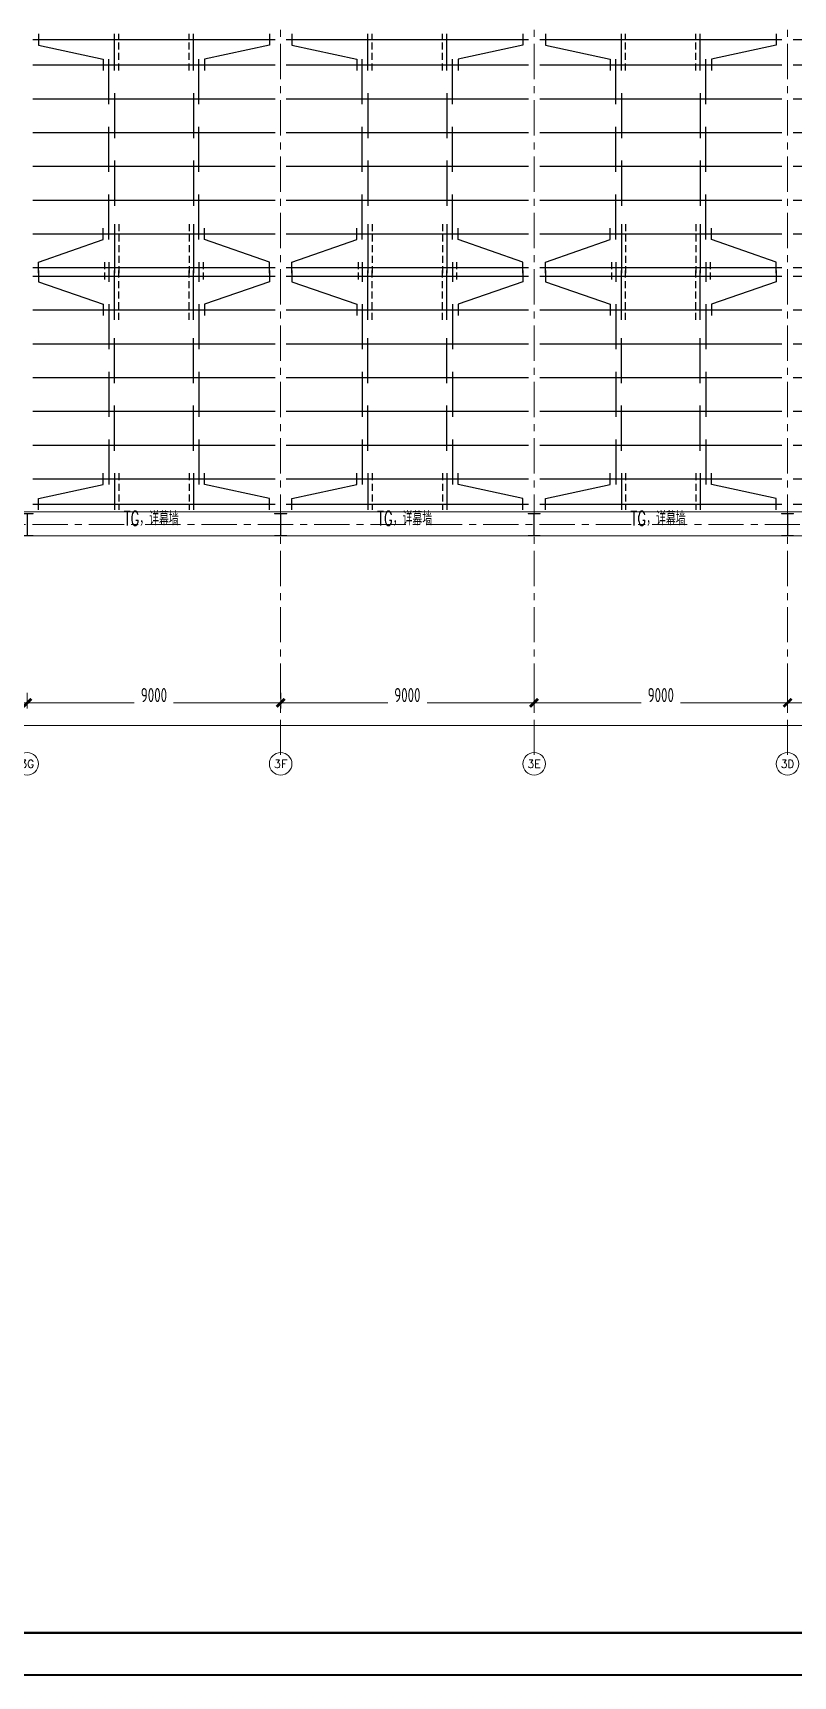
# Model space of a CAD drawing. Extents: x -1201378 to 2367219, y -619313 to 244905.
# Drawn here: x 2262442 to 2289442, y -296140 to -237786 of the extents above; entities that cross this region are included whole.
import ezdxf
from ezdxf.enums import TextEntityAlignment as Align

# ---------------------------------------------------------------- set-up
doc = ezdxf.new("R2010")
doc.units = 0
doc.header["$LTSCALE"] = 1000
doc.linetypes.add('CENTER', pattern=[2, 1.25, -0.25, 0.25, -0.25])
doc.linetypes.add('DASHED', pattern=[0.75, 0.5, -0.25])
doc.layers.get('0').update_dxf_attribs({"linetype": 'CONTINUOUS'})
doc.layers.get('Defpoints').update_dxf_attribs({"linetype": 'CONTINUOUS'})
for name, color, linetype in [('0-cxFrame', 155, 'CONTINUOUS'), ('A-WINDOW', 140, 'CONTINUOUS'), ('S-SHAPE', 51, 'CONTINUOUS')]:
    doc.layers.add(name, color=color, linetype=linetype)
for name, color, linetype, lineweight in [('0-cxText', 131, 'CONTINUOUS', 25), ('S-axis', 111, 'CONTINUOUS', 0), ('S-col', 2, 'CONTINUOUS', 0), ('S-dote', 5, 'CENTER', 0), ('THIN', 7, 'CONTINUOUS', 0), ('梁', 4, 'CONTINUOUS', 18)]:
    doc.layers.add(name, color=color, linetype=linetype, lineweight=lineweight)
doc.styles.add('_TCH_AXIS', font='COMPLEX', dxfattribs={"bigfont": 'GBCBIG'})
doc.styles.add('cx_tuming', font='simhei.ttf')
doc.styles.add('cx_tuqian1', font='')
doc.styles.add('TSSD_Dimension', font='tssdeng.shx', dxfattribs={"width": 0.7, "bigfont": 'hztxt.shx'})
doc.styles.add('TSSD_Rein', font='tj-romans1.shx', dxfattribs={"width": 0.7, "bigfont": 'tj-hztxt.shx'})
doc.styles.add('黑体', font='simhei.ttf', dxfattribs={"width": 0.8})
doc.styles.get('cx_tuqian1').set_extended_font_data('SimSun')
doc.dimstyles.new('TSSD_200_200', dxfattribs={"dimtxt": 500, "dimasz": 200, "dimexe": 200, "dimexo": 500, "dimgap": 200, "dimtad": 1, "dimdec": 0, "dimzin": 0, "dimdsep": 46, "dimtxsty": 'TSSD_Dimension', "dimblk": 'ARCHTICK', "dimcen": 0, "dimdle": 200, "dimclrt": 7, "dimadec": 0, "dimazin": 0, "dimtfac": 1, "dimtdec": 0, "dimtix": 1, "dimtmove": 2, "dimatfit": 3, "dimfxl": 1, "dimtolj": 1, "dimtzin": 0, "dimarcsym": 0})

# ---------------------------------------------------------------- blocks, each defined once
blk = doc.blocks.new('w42343243')
at = {"layer": 'S-col'}
blk.add_lwpolyline([(-165069, 621020), (-164639, 621020), (-164639, 621002), (-164848, 621002), (-164848, 620238), (-164639, 620238), (-164639, 620220), (-165069, 620220), (-165069, 620238), (-164860, 620238), (-164860, 621002), (-165069, 621002)], close=True, dxfattribs=at)
blk = doc.blocks.new('42343')
at = {"layer": 'A-WINDOW'}
for p in [(-18000, -71700), (-9000, -71700), (0, -71700), (9000, -71700)]:
    blk.add_blockref('w42343243', p, dxfattribs=at)
blk = doc.blocks.new('_ArchTick')
at = {"color": 0, "linetype": 'ByBlock', "const_width": 0.5}
blk.add_lwpolyline([(-0.71, -0.71), (0.71, 0.71)], dxfattribs=at)
blk = doc.blocks.new('*D502')
at = {"layer": 'Defpoints', "color": 0, "transparency": 16777216}
for p in [(-137758, -360718), (-128758, -360718), (-128758, -361576)]:
    blk.add_point(p, dxfattribs=at)
at = {"layer": 'S-axis', "color": 0, "lineweight": -2, "transparency": 16777216}
for p, q in [((-137958, -361576), (-133957, -361576)), ((-137758, -361218), (-137758, -361776)), ((-128558, -361576), (-132560, -361576)), ((-128758, -361218), (-128758, -361776))]:
    blk.add_line(p, q, dxfattribs=at)
at = {"layer": 'S-axis', "color": 0, "lineweight": -2, "transparency": 16777216, "xscale": 200, "yscale": 200, "zscale": 200, "rotation": 180}
blk.add_blockref('_ArchTick', (-137758, -361576), dxfattribs=at)
at = {"layer": 'S-axis', "color": 0, "lineweight": -2, "transparency": 16777216, "xscale": 200, "yscale": 200, "zscale": 200}
blk.add_blockref('_ArchTick', (-128758, -361576), dxfattribs=at)
at = {"layer": 'S-axis', "color": 7, "transparency": 16777216, "insert": (-133258, -361301), "char_height": 500, "attachment_point": 5, "style": 'TSSD_Dimension'}
blk.add_mtext('\\A1;9000', dxfattribs=at)
blk = doc.blocks.new('*D503')
at = {"layer": 'Defpoints', "color": 0, "transparency": 16777216}
for p in [(-128758, -360718), (-119758, -360718), (-119758, -361576)]:
    blk.add_point(p, dxfattribs=at)
at = {"layer": 'S-axis', "color": 0, "lineweight": -2, "transparency": 16777216}
for p, q in [((-128958, -361576), (-124957, -361576)), ((-128758, -361218), (-128758, -361776)), ((-119558, -361576), (-123560, -361576)), ((-119758, -361218), (-119758, -361776))]:
    blk.add_line(p, q, dxfattribs=at)
at = {"layer": 'S-axis', "color": 0, "lineweight": -2, "transparency": 16777216, "xscale": 200, "yscale": 200, "zscale": 200, "rotation": 180}
blk.add_blockref('_ArchTick', (-128758, -361576), dxfattribs=at)
at = {"layer": 'S-axis', "color": 0, "lineweight": -2, "transparency": 16777216, "xscale": 200, "yscale": 200, "zscale": 200}
blk.add_blockref('_ArchTick', (-119758, -361576), dxfattribs=at)
at = {"layer": 'S-axis', "color": 7, "transparency": 16777216, "insert": (-124258, -361301), "char_height": 500, "attachment_point": 5, "style": 'TSSD_Dimension'}
blk.add_mtext('\\A1;9000', dxfattribs=at)
blk = doc.blocks.new('*D504')
at = {"layer": 'Defpoints', "color": 0, "transparency": 16777216}
for p in [(-119758, -360718), (-110758, -360718), (-110758, -361576)]:
    blk.add_point(p, dxfattribs=at)
at = {"layer": 'S-axis', "color": 0, "lineweight": -2, "transparency": 16777216}
for p, q in [((-119958, -361576), (-115957, -361576)), ((-119758, -361218), (-119758, -361776)), ((-110558, -361576), (-114560, -361576)), ((-110758, -361218), (-110758, -361776))]:
    blk.add_line(p, q, dxfattribs=at)
at = {"layer": 'S-axis', "color": 0, "lineweight": -2, "transparency": 16777216, "xscale": 200, "yscale": 200, "zscale": 200, "rotation": 180}
blk.add_blockref('_ArchTick', (-119758, -361576), dxfattribs=at)
at = {"layer": 'S-axis', "color": 0, "lineweight": -2, "transparency": 16777216, "xscale": 200, "yscale": 200, "zscale": 200}
blk.add_blockref('_ArchTick', (-110758, -361576), dxfattribs=at)
at = {"layer": 'S-axis', "color": 7, "transparency": 16777216, "insert": (-115258, -361301), "char_height": 500, "attachment_point": 5, "style": 'TSSD_Dimension'}
blk.add_mtext('\\A1;9000', dxfattribs=at)
blk = doc.blocks.new('*D505')
at = {"layer": 'Defpoints', "color": 0, "transparency": 16777216}
for p in [(-110758, -360718), (-101758, -360718), (-101758, -361576)]:
    blk.add_point(p, dxfattribs=at)
at = {"layer": 'S-axis', "color": 0, "lineweight": -2, "transparency": 16777216}
for p, q in [((-110958, -361576), (-106957, -361576)), ((-110758, -361218), (-110758, -361776)), ((-101558, -361576), (-105560, -361576)), ((-101758, -361218), (-101758, -361776))]:
    blk.add_line(p, q, dxfattribs=at)
at = {"layer": 'S-axis', "color": 0, "lineweight": -2, "transparency": 16777216, "xscale": 200, "yscale": 200, "zscale": 200, "rotation": 180}
blk.add_blockref('_ArchTick', (-110758, -361576), dxfattribs=at)
at = {"layer": 'S-axis', "color": 0, "lineweight": -2, "transparency": 16777216, "xscale": 200, "yscale": 200, "zscale": 200}
blk.add_blockref('_ArchTick', (-101758, -361576), dxfattribs=at)
at = {"layer": 'S-axis', "color": 7, "transparency": 16777216, "insert": (-106258, -361301), "char_height": 500, "attachment_point": 5, "style": 'TSSD_Dimension'}
blk.add_mtext('\\A1;9000', dxfattribs=at)
blk = doc.blocks.new('*D458')
at = {"layer": 'Defpoints', "color": 0, "transparency": 16777216}
for p in [(-268658, -360818), (-82958, -360818), (-82958, -362376)]:
    blk.add_point(p, dxfattribs=at)
at = {"layer": 'S-axis', "color": 0, "lineweight": -2, "transparency": 16777216}
for p, q in [((-268658, -361318), (-268658, -362576)), ((-82958, -361318), (-82958, -362576)), ((-268858, -362376), (-176749, -362376)), ((-82758, -362376), (-174868, -362376))]:
    blk.add_line(p, q, dxfattribs=at)
at = {"layer": 'S-axis', "color": 0, "lineweight": -2, "transparency": 16777216, "xscale": 200, "yscale": 200, "zscale": 200, "rotation": 180}
blk.add_blockref('_ArchTick', (-268658, -362376), dxfattribs=at)
at = {"layer": 'S-axis', "color": 0, "lineweight": -2, "transparency": 16777216, "xscale": 200, "yscale": 200, "zscale": 200}
blk.add_blockref('_ArchTick', (-82958, -362376), dxfattribs=at)
at = {"layer": 'S-axis', "color": 7, "transparency": 16777216, "insert": (-175808, -362101), "char_height": 500, "attachment_point": 5, "style": 'TSSD_Dimension'}
blk.add_mtext('\\A1;185700', dxfattribs=at)
blk = doc.blocks.new('TK22.A0 L(Dragon)')
at = {"layer": '0-cxFrame', "color": 7, "const_width": 0.5}
blk.add_lwpolyline([(0, 0), (-1486, 0), (-1486, 841), (0, 841)], close=True, dxfattribs=at)
at = {"layer": '0-cxFrame', "const_width": 0.5}
blk.add_lwpolyline([(-80, 10), (-1466, 10), (-1466, 831), (-80, 831)], close=True, dxfattribs=at)
at = {"style": '黑体', "flags": 4}
blk.add_attdef('图幅', text='', height=3.3, dxfattribs=at).set_placement((-40, 3), align=Align.RIGHT)
at = {"layer": '0-cxText', "flags": 4}
for tag, height, style, p in [('建设单位', 3.5, 'cx_tuming', (-45, 240)), ('项目名称', 3.5, 'cx_tuming', (-45, 210)), ('子项名称', 3.5, 'cx_tuming', (-45, 180)), ('工程编号', 3.3, 'cx_tuqian1', (-35, 165)), ('图名1', 3.5, 'cx_tuming', (-45, 87)), ('图名2', 3.5, 'cx_tuming', (-45, 79)), ('图名3', 3.5, 'cx_tuming', (-45, 71)), ('出图日期', 3.3, 'cx_tuqian1', (-39, 60)), ('专业', 3.3, 'cx_tuqian1', (-55, 52)), ('图号', 3.3, 'cx_tuqian1', (-55, 44)), ('版次', 3.3, 'cx_tuqian1', (-20, 44))]:
    blk.add_attdef(tag, text='', height=height, dxfattribs=dict(at, style=style)).set_placement(p, align=Align.MIDDLE)
at = {"layer": 'Defpoints', "color": 6, "flags": 4}
for tag, height, style, p in [('tufu', 3.3, '黑体', (-12, 12)), ('dwfname', 4, 'cx_tuqian1', (-80, 3))]:
    blk.add_attdef(tag, text='', height=height, dxfattribs=dict(at, style=style)).set_placement(p, align=Align.RIGHT)
blk = doc.blocks.new('3#轴网')
at = {"layer": 'S-axis'}
for centre in [(-137758.5, -363744.2), (-128758.5, -363744.2), (-119758.5, -363744.2), (-110758.5, -363744.2)]:
    blk.add_circle(centre, 400, dxfattribs=at)
at = {"layer": 'S-dote'}
for p, q in [((-128758.5, -363428.2), (-128758.5, -277944.2)), ((-119758.5, -363428.2), (-119758.5, -277944.2)), ((-110758.5, -363428.2), (-110758.5, -277944.2)), ((-78316.2, -355248.2), (-273210.6, -355248.2))]:
    blk.add_line(p, q, dxfattribs=at)
at = {"layer": 'S-axis', "style": '_TCH_AXIS'}
for s, height, p, p2 in [('3G', 276.42, (-138002, -363882.4), (-137515, -363882.4)), ('3F', 288.12, (-128998.6, -363888.3), (-128518.4, -363888.3)), ('3E', 288.12, (-119998.6, -363888.3), (-119518.4, -363888.3)), ('3D', 282.17, (-111000.3, -363885.3), (-110516.6, -363885.3))]:
    blk.add_text(s, height=height, dxfattribs=at).set_placement(p, p2, align=Align.FIT)
at = {"layer": 'S-axis'}
for base, p1, p2, picture, middle in [((-82958.5, -362376), (-268658.5, -360818), (-82958.5, -360818), '*D458', (-175808.5, -362101)), ((-128758.5, -361576), (-137758.5, -360718), (-128758.5, -360718), '*D502', (-133258.5, -361301)), ((-119758.5, -361576), (-128758.5, -360718), (-119758.5, -360718), '*D503', (-124258.5, -361301)), ((-110758.5, -361576), (-119758.5, -360718), (-110758.5, -360718), '*D504', (-115258.5, -361301)), ((-101758.5, -361576), (-110758.5, -360718), (-101758.5, -360718), '*D505', (-106258.5, -361301))]:
    dim = blk.add_linear_dim(base=base, p1=p1, p2=p2, angle=0, dimstyle='TSSD_200_200', dxfattribs=at)
    dim.commit()
    dim.dimension.update_dxf_attribs({"geometry": picture, "text_midpoint": middle, "dimtype": 161})

msp = doc.modelspace()

# ---------------------------------------------------------------- linework, layer by layer
at = {"layer": 'S-SHAPE'}
for p, q in [((2262441.5, -238023.2), (2271041.5, -238023.2)), ((2265341.5, -239123.2), (2265341.5, -237823.2)), ((2268141.5, -239123.2), (2268141.5, -237823.2)), ((2271441.5, -238023.2), (2280041.5, -238023.2)), ((2274341.5, -239123.2), (2274341.5, -237823.2)), ((2277141.5, -239123.2), (2277141.5, -237823.2)), ((2280441.5, -238023.2), (2289041.5, -238023.2)), ((2283341.5, -239123.2), (2283341.5, -237823.2)), ((2286141.5, -239123.2), (2286141.5, -237823.2)), ((2289441.5, -238023.2), (2298041.5, -238023.2)), ((2262441.5, -238923.2), (2271041.5, -238923.2)), ((2265141.5, -240323.2), (2265141.5, -238723.2)), ((2268341.5, -240323.2), (2268341.5, -238723.2)), ((2271441.5, -238923.2), (2280041.5, -238923.2)), ((2274141.5, -240323.2), (2274141.5, -238723.2)), ((2277341.5, -240323.2), (2277341.5, -238723.2)), ((2280441.5, -238923.2), (2289041.5, -238923.2)), ((2283141.5, -240323.2), (2283141.5, -238723.2)), ((2286341.5, -240323.2), (2286341.5, -238723.2)), ((2289441.5, -238923.2), (2298041.5, -238923.2)), ((2262441.5, -240123.2), (2271041.5, -240123.2)), ((2265341.5, -239923.2), (2265341.5, -241523.2)), ((2268141.5, -239923.2), (2268141.5, -241523.2)), ((2271441.5, -240123.2), (2280041.5, -240123.2)), ((2274341.5, -239923.2), (2274341.5, -241523.2)), ((2277141.5, -239923.2), (2277141.5, -241523.2)), ((2280441.5, -240123.2), (2289041.5, -240123.2)), ((2283341.5, -239923.2), (2283341.5, -241523.2)), ((2286141.5, -239923.2), (2286141.5, -241523.2)), ((2289441.5, -240123.2), (2298041.5, -240123.2)), ((2262441.5, -241323.2), (2271041.5, -241323.2)), ((2265141.5, -242723.2), (2265141.5, -241123.2)), ((2268341.5, -242723.2), (2268341.5, -241123.2)), ((2271441.5, -241323.2), (2280041.5, -241323.2)), ((2274141.5, -242723.2), (2274141.5, -241123.2)), ((2277341.5, -242723.2), (2277341.5, -241123.2)), ((2280441.5, -241323.2), (2289041.5, -241323.2)), ((2283141.5, -242723.2), (2283141.5, -241123.2)), ((2286341.5, -242723.2), (2286341.5, -241123.2)), ((2289441.5, -241323.2), (2298041.5, -241323.2)), ((2262441.5, -242523.2), (2271041.5, -242523.2)), ((2265341.5, -242323.2), (2265341.5, -243923.2)), ((2268141.5, -242323.2), (2268141.5, -243923.2)), ((2271441.5, -242523.2), (2280041.5, -242523.2)), ((2274341.5, -242323.2), (2274341.5, -243923.2)), ((2277141.5, -242323.2), (2277141.5, -243923.2)), ((2280441.5, -242523.2), (2289041.5, -242523.2)), ((2283341.5, -242323.2), (2283341.5, -243923.2)), ((2286141.5, -242323.2), (2286141.5, -243923.2)), ((2289441.5, -242523.2), (2298041.5, -242523.2)), ((2262441.5, -243723.2), (2271041.5, -243723.2)), ((2265141.5, -245123.2), (2265141.5, -243523.2)), ((2268341.5, -245123.2), (2268341.5, -243523.2)), ((2271441.5, -243723.2), (2280041.5, -243723.2)), ((2274141.5, -245123.2), (2274141.5, -243523.2)), ((2277341.5, -245123.2), (2277341.5, -243523.2)), ((2280441.5, -243723.2), (2289041.5, -243723.2)), ((2283141.5, -245123.2), (2283141.5, -243523.2)), ((2286341.5, -245123.2), (2286341.5, -243523.2)), ((2289441.5, -243723.2), (2298041.5, -243723.2)), ((2262441.5, -244923.2), (2271041.5, -244923.2)), ((2265341.5, -244573.2), (2265341.5, -246323.2)), ((2268141.5, -244573.2), (2268141.5, -246323.2)), ((2271441.5, -244923.2), (2280041.5, -244923.2)), ((2274341.5, -244573.2), (2274341.5, -246323.2)), ((2277141.5, -244573.2), (2277141.5, -246323.2)), ((2280441.5, -244923.2), (2289041.5, -244923.2)), ((2283341.5, -244573.2), (2283341.5, -246323.2)), ((2286141.5, -244573.2), (2286141.5, -246323.2)), ((2289441.5, -244923.2), (2298041.5, -244923.2)), ((2262441.5, -246123.2), (2271041.5, -246123.2)), ((2265141.5, -245923.2), (2265141.5, -246623.2)), ((2265341.5, -247973.2), (2265341.5, -246223.2)), ((2268141.5, -247973.2), (2268141.5, -246223.2)), ((2268341.5, -245923.2), (2268341.5, -246623.2)), ((2271441.5, -246123.2), (2280041.5, -246123.2)), ((2274141.5, -245923.2), (2274141.5, -246623.2)), ((2274341.5, -247973.2), (2274341.5, -246223.2)), ((2277141.5, -247973.2), (2277141.5, -246223.2)), ((2277341.5, -245923.2), (2277341.5, -246623.2)), ((2280441.5, -246123.2), (2289041.5, -246123.2)), ((2283141.5, -245923.2), (2283141.5, -246623.2)), ((2283341.5, -247973.2), (2283341.5, -246223.2)), ((2286141.5, -247973.2), (2286141.5, -246223.2)), ((2286341.5, -245923.2), (2286341.5, -246623.2)), ((2289441.5, -246123.2), (2298041.5, -246123.2)), ((2262441.5, -246423.2), (2271041.5, -246423.2)), ((2271441.5, -246423.2), (2280041.5, -246423.2)), ((2280441.5, -246423.2), (2289041.5, -246423.2)), ((2289441.5, -246423.2), (2298041.5, -246423.2)), ((2262441.5, -247623.2), (2271041.5, -247623.2)), ((2265141.5, -247423.2), (2265141.5, -249023.2)), ((2268341.5, -247423.2), (2268341.5, -249023.2)), ((2271441.5, -247623.2), (2280041.5, -247623.2)), ((2274141.5, -247423.2), (2274141.5, -249023.2)), ((2277341.5, -247423.2), (2277341.5, -249023.2)), ((2280441.5, -247623.2), (2289041.5, -247623.2)), ((2283141.5, -247423.2), (2283141.5, -249023.2)), ((2286341.5, -247423.2), (2286341.5, -249023.2)), ((2289441.5, -247623.2), (2298041.5, -247623.2)), ((2262441.5, -248823.2), (2271041.5, -248823.2)), ((2265341.5, -250223.2), (2265341.5, -248623.2)), ((2268141.5, -250223.2), (2268141.5, -248623.2)), ((2271441.5, -248823.2), (2280041.5, -248823.2)), ((2274341.5, -250223.2), (2274341.5, -248623.2)), ((2277141.5, -250223.2), (2277141.5, -248623.2)), ((2280441.5, -248823.2), (2289041.5, -248823.2)), ((2283341.5, -250223.2), (2283341.5, -248623.2)), ((2286141.5, -250223.2), (2286141.5, -248623.2)), ((2289441.5, -248823.2), (2298041.5, -248823.2)), ((2262441.5, -250023.2), (2271041.5, -250023.2)), ((2265141.5, -249823.2), (2265141.5, -251423.2)), ((2268341.5, -249823.2), (2268341.5, -251423.2)), ((2271441.5, -250023.2), (2280041.5, -250023.2)), ((2274141.5, -249823.2), (2274141.5, -251423.2)), ((2277341.5, -249823.2), (2277341.5, -251423.2)), ((2280441.5, -250023.2), (2289041.5, -250023.2)), ((2283141.5, -249823.2), (2283141.5, -251423.2)), ((2286341.5, -249823.2), (2286341.5, -251423.2)), ((2289441.5, -250023.2), (2298041.5, -250023.2)), ((2262441.5, -251223.2), (2271041.5, -251223.2)), ((2265341.5, -252623.2), (2265341.5, -251023.2)), ((2268141.5, -252623.2), (2268141.5, -251023.2)), ((2271441.5, -251223.2), (2280041.5, -251223.2)), ((2274341.5, -252623.2), (2274341.5, -251023.2)), ((2277141.5, -252623.2), (2277141.5, -251023.2)), ((2280441.5, -251223.2), (2289041.5, -251223.2)), ((2283341.5, -252623.2), (2283341.5, -251023.2)), ((2286141.5, -252623.2), (2286141.5, -251023.2)), ((2289441.5, -251223.2), (2298041.5, -251223.2)), ((2262441.5, -252423.2), (2271041.5, -252423.2)), ((2265141.5, -252223.2), (2265141.5, -253823.2)), ((2268341.5, -252223.2), (2268341.5, -253823.2)), ((2271441.5, -252423.2), (2280041.5, -252423.2)), ((2274141.5, -252223.2), (2274141.5, -253823.2)), ((2277341.5, -252223.2), (2277341.5, -253823.2)), ((2280441.5, -252423.2), (2289041.5, -252423.2)), ((2283141.5, -252223.2), (2283141.5, -253823.2)), ((2286341.5, -252223.2), (2286341.5, -253823.2)), ((2289441.5, -252423.2), (2298041.5, -252423.2)), ((2262441.5, -253623.2), (2271041.5, -253623.2)), ((2265341.5, -253423.2), (2265341.5, -254723.2)), ((2268141.5, -253423.2), (2268141.5, -254723.2)), ((2271441.5, -253623.2), (2280041.5, -253623.2)), ((2274341.5, -253423.2), (2274341.5, -254723.2)), ((2277141.5, -253423.2), (2277141.5, -254723.2)), ((2280441.5, -253623.2), (2289041.5, -253623.2)), ((2283341.5, -253423.2), (2283341.5, -254723.2)), ((2286141.5, -253423.2), (2286141.5, -254723.2)), ((2289441.5, -253623.2), (2298041.5, -253623.2)), ((2262441.5, -254523.2), (2271041.5, -254523.2)), ((2271441.5, -254523.2), (2280041.5, -254523.2)), ((2280441.5, -254523.2), (2289041.5, -254523.2)), ((2289441.5, -254523.2), (2298041.5, -254523.2))]:
    msp.add_line(p, q, dxfattribs=at)
at = {"layer": 'S-SHAPE', "linetype": 'DASHED', "ltscale": 0.5}
for p, q in [((2265491.5, -239123.2), (2265491.5, -237823.2)), ((2267991.5, -239123.2), (2267991.5, -237823.2)), ((2274491.5, -239123.2), (2274491.5, -237823.2)), ((2276991.5, -239123.2), (2276991.5, -237823.2)), ((2283491.5, -239123.2), (2283491.5, -237823.2)), ((2285991.5, -239123.2), (2285991.5, -237823.2)), ((2265491.5, -244573.2), (2265491.5, -246323.2)), ((2267991.5, -244573.2), (2267991.5, -246323.2)), ((2274491.5, -244573.2), (2274491.5, -246323.2)), ((2276991.5, -244573.2), (2276991.5, -246323.2)), ((2283491.5, -244573.2), (2283491.5, -246323.2)), ((2285991.5, -244573.2), (2285991.5, -246323.2)), ((2264991.5, -245923.2), (2264991.5, -246623.2)), ((2265491.5, -247973.2), (2265491.5, -246223.2)), ((2267991.5, -247973.2), (2267991.5, -246223.2)), ((2268491.5, -245923.2), (2268491.5, -246623.2)), ((2273991.5, -245923.2), (2273991.5, -246623.2)), ((2274491.5, -247973.2), (2274491.5, -246223.2)), ((2276991.5, -247973.2), (2276991.5, -246223.2)), ((2277491.5, -245923.2), (2277491.5, -246623.2)), ((2282991.5, -245923.2), (2282991.5, -246623.2)), ((2283491.5, -247973.2), (2283491.5, -246223.2)), ((2285991.5, -247973.2), (2285991.5, -246223.2)), ((2286491.5, -245923.2), (2286491.5, -246623.2)), ((2265491.5, -253423.2), (2265491.5, -254723.2)), ((2267991.5, -253423.2), (2267991.5, -254723.2)), ((2274491.5, -253423.2), (2274491.5, -254723.2)), ((2276991.5, -253423.2), (2276991.5, -254723.2)), ((2283491.5, -253423.2), (2283491.5, -254723.2)), ((2285991.5, -253423.2), (2285991.5, -254723.2))]:
    msp.add_line(p, q, dxfattribs=at)
at = {"layer": 'S-SHAPE'}
for points in [[(2262641.5, -237823.2), (2262641.5, -238223.2), (2264941.5, -238723.2), (2264941.5, -239123.2)], [(2270841.5, -237823.2), (2270841.5, -238223.2), (2268541.5, -238723.2), (2268541.5, -239123.2)], [(2271641.5, -237823.2), (2271641.5, -238223.2), (2273941.5, -238723.2), (2273941.5, -239123.2)], [(2279841.5, -237823.2), (2279841.5, -238223.2), (2277541.5, -238723.2), (2277541.5, -239123.2)], [(2280641.5, -237823.2), (2280641.5, -238223.2), (2282941.5, -238723.2), (2282941.5, -239123.2)], [(2288841.5, -237823.2), (2288841.5, -238223.2), (2286541.5, -238723.2), (2286541.5, -239123.2)], [(2262641.5, -246323.2), (2262641.5, -245923.2), (2264941.5, -245123.2), (2264941.5, -244723.2)], [(2270841.5, -246323.2), (2270841.5, -245923.2), (2268541.5, -245123.2), (2268541.5, -244723.2)], [(2271641.5, -246323.2), (2271641.5, -245923.2), (2273941.5, -245123.2), (2273941.5, -244723.2)], [(2279841.5, -246323.2), (2279841.5, -245923.2), (2277541.5, -245123.2), (2277541.5, -244723.2)], [(2280641.5, -246323.2), (2280641.5, -245923.2), (2282941.5, -245123.2), (2282941.5, -244723.2)], [(2288841.5, -246323.2), (2288841.5, -245923.2), (2286541.5, -245123.2), (2286541.5, -244723.2)], [(2262641.5, -246223.2), (2262641.5, -246623.2), (2264941.5, -247423.2), (2264941.5, -247823.2)], [(2270841.5, -246223.2), (2270841.5, -246623.2), (2268541.5, -247423.2), (2268541.5, -247823.2)], [(2271641.5, -246223.2), (2271641.5, -246623.2), (2273941.5, -247423.2), (2273941.5, -247823.2)], [(2279841.5, -246223.2), (2279841.5, -246623.2), (2277541.5, -247423.2), (2277541.5, -247823.2)], [(2280641.5, -246223.2), (2280641.5, -246623.2), (2282941.5, -247423.2), (2282941.5, -247823.2)], [(2288841.5, -246223.2), (2288841.5, -246623.2), (2286541.5, -247423.2), (2286541.5, -247823.2)], [(2262641.5, -254723.2), (2262641.5, -254323.2), (2264941.5, -253823.2), (2264941.5, -253423.2)], [(2270841.5, -254723.2), (2270841.5, -254323.2), (2268541.5, -253823.2), (2268541.5, -253423.2)], [(2271641.5, -254723.2), (2271641.5, -254323.2), (2273941.5, -253823.2), (2273941.5, -253423.2)], [(2279841.5, -254723.2), (2279841.5, -254323.2), (2277541.5, -253823.2), (2277541.5, -253423.2)], [(2280641.5, -254723.2), (2280641.5, -254323.2), (2282941.5, -253823.2), (2282941.5, -253423.2)], [(2288841.5, -254723.2), (2288841.5, -254323.2), (2286541.5, -253823.2), (2286541.5, -253423.2)]]:
    msp.add_lwpolyline(points, dxfattribs=at)
at = {"layer": '梁'}
msp.add_lwpolyline([(2132026.5, -254798.2), (2316456.5, -254798.2), (2316456.5, -255648.2), (2132026.5, -255648.2)], close=True, dxfattribs=at)

# ---------------------------------------------------------------- block references
at = {"layer": '0-cxFrame', "xscale": 150, "yscale": 150, "zscale": 150}
msp.add_blockref('TK22.A0 L(Dragon)', (2335008.3, -296102.2), dxfattribs=at)
at = {"layer": 'S-axis'}
msp.add_blockref('3#轴网', (2400000, 100000), dxfattribs=at)
at = {"layer": 'S-col'}
msp.add_blockref('42343', (2445095.7, -804168.2), dxfattribs=at)

# ---------------------------------------------------------------- texts
at = {"layer": 'THIN', "style": 'TSSD_Rein', "width": 0.7}
for p in [(2266645.8, -255426.4), (2275645.8, -255426.4), (2284645.8, -255426.4)]:
    msp.add_text('TG，详幕墙', height=500, dxfattribs=at).set_placement(p, align=Align.BOTTOM_CENTER)

doc.saveas('drawing.dxf')
